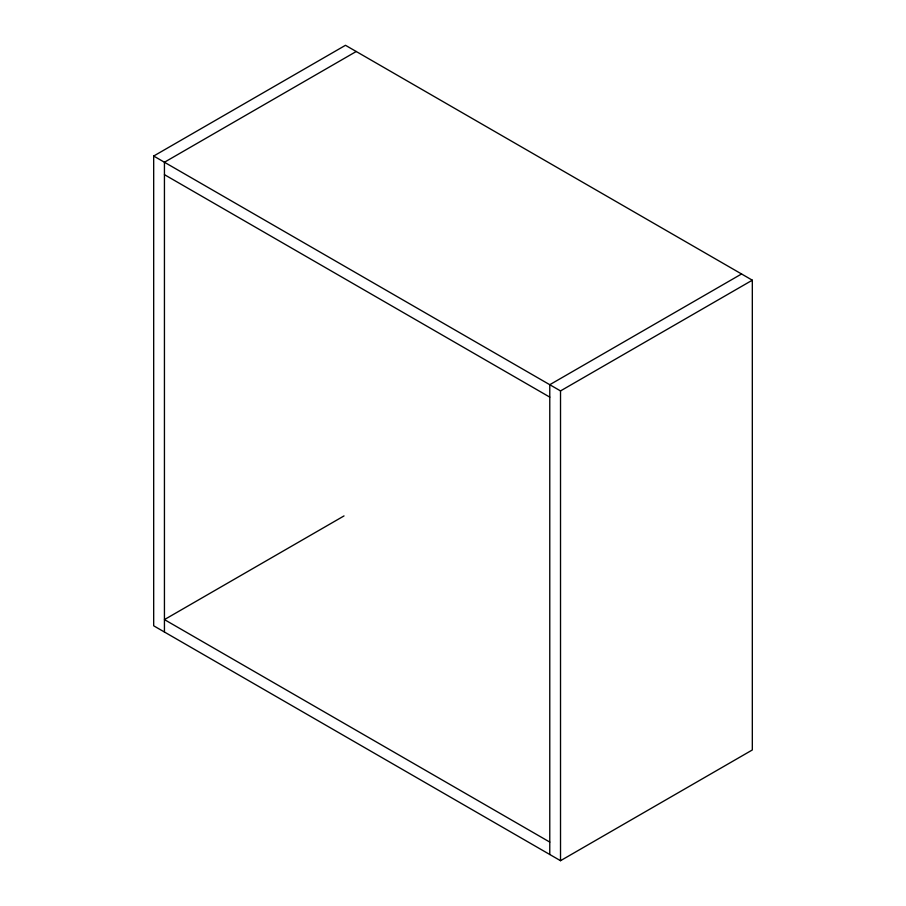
<?xml version="1.0" encoding="UTF-8"?>
<svg xmlns="http://www.w3.org/2000/svg" width="906" height="906" viewBox="0 0 906 906"><rect width="100%" height="100%" fill="white"/><g stroke="black" fill="none" stroke-linecap="round" stroke-linejoin="round"><path stroke-width="1.36" d="M153.68 156.036L345.48 45.3L752.32 280.192L752.32 749.964L560.52 860.7L153.68 625.808L153.68 156.036L560.52 390.916L752.32 280.192M356.228 51.506L164.439 162.242L164.439 632.026M741.561 273.974L549.772 384.71L549.772 854.494M344.02 515.922L164.439 619.602L549.772 842.082M164.439 174.654L549.772 397.122M560.52 390.916L560.52 860.7"/></g></svg>
